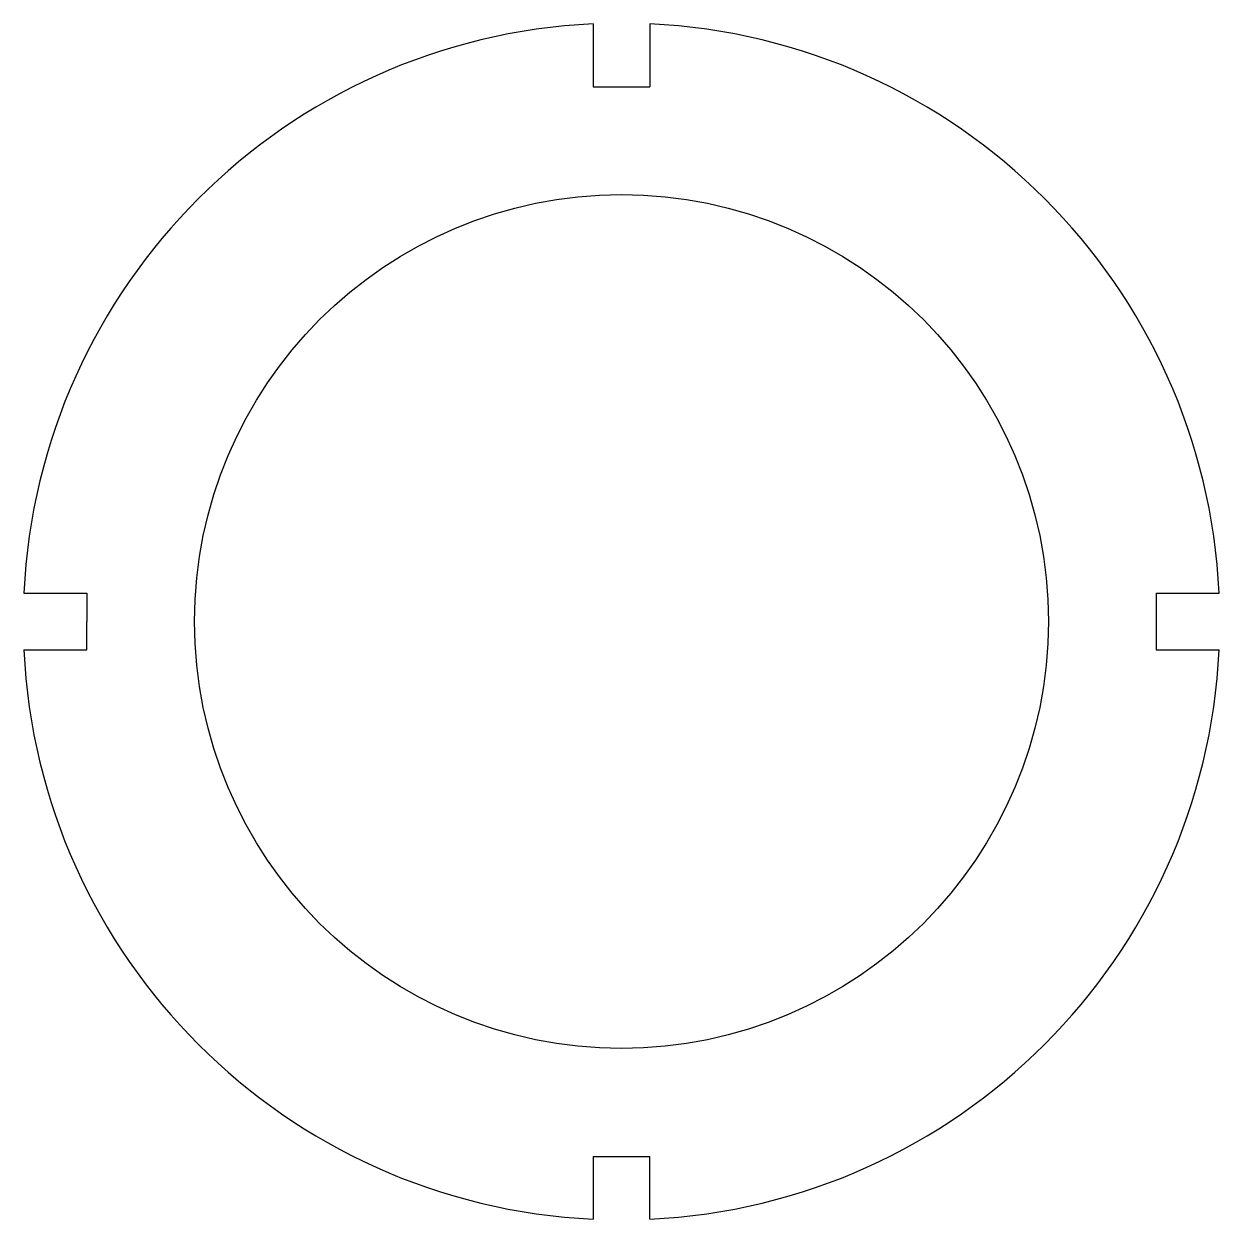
# Model space of a CAD drawing. Extents: x -37 to 37, y -37 to 37.
import ezdxf

# ---------------------------------------------------------------- set-up
doc = ezdxf.new("R2010")
doc.units = 0
doc.layers.get('0').update_dxf_attribs({"linetype": 'continuous'})

# ---------------------------------------------------------------- blocks, each defined once
blk = doc.blocks.new('BODY001')
at = {"color": 0}
for p, q in [((-1.75, 36.959), (-1.75, 33.067)), ((1.75, 36.959), (1.75, 33.067)), ((-1.75, 33.067), (0, 33.067)), ((0, 33.067), (1.75, 33.067)), ((-36.959, 1.75), (-33.067, 1.75)), ((-33.067, 1.75), (-33.067, 0)), ((33.067, 1.75), (33.067, 0)), ((33.067, 1.75), (36.959, 1.75)), ((-33.067, -1.75), (-33.067, 0)), ((33.067, 0), (33.067, -1.75)), ((-36.959, -1.75), (-33.067, -1.75)), ((33.067, -1.75), (36.959, -1.75)), ((-1.75, -33.079), (-1.75, -36.959)), ((-1.75, -33.079), (0, -33.079)), ((0, -33.079), (1.75, -33.079)), ((1.75, -36.959), (1.75, -33.079))]:
    blk.add_line(p, q, dxfattribs=at)
blk.add_circle((0, 0), 26.4, dxfattribs=at)
for start, end in [(92.71095, 177.28905), (2.71095, 87.28905), (-177.28905, -92.71095), (-87.28905, -2.71095)]:
    blk.add_arc((0, 0), 37, start, end, dxfattribs=at)

msp = doc.modelspace()

# ---------------------------------------------------------------- block references
at = {"color": 0}
msp.add_blockref('BODY001', (0, 0), dxfattribs=at)

doc.saveas('drawing.dxf')
